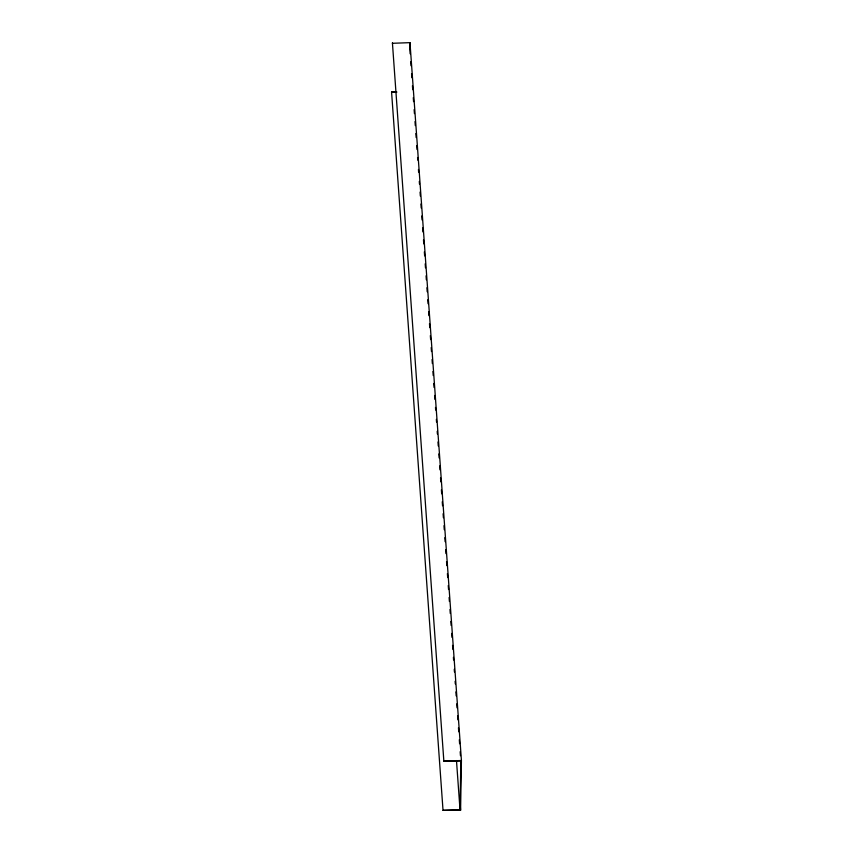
<?xml version="1.0" encoding="UTF-8"?>
<svg xmlns="http://www.w3.org/2000/svg" width="853" height="853" viewBox="0 0 853 853"><rect width="100%" height="100%" fill="white"/><g stroke="black" fill="none" stroke-linecap="round" stroke-linejoin="round"><path stroke-width="1.28" d="M396.805 91.943L391.57 91.985L396.581 92.444M392.401 43.29L409.973 42.65L461.43 760.513L460.588 810.211L443.027 810.35L391.57 91.985M409.866 49.186L409.973 42.65M443.027 810.35L460.012 809.721L460.844 761.015L443.859 761.153L392.412 42.789M443.859 761.153L461.43 760.513M409.856 49.794L410.144 53.782M410.719 61.768L411.007 65.756M411.572 73.731L411.86 77.719M412.436 85.695L412.713 89.682M413.289 97.658L413.577 101.646M414.142 109.621L414.43 113.609M415.006 121.584L415.294 125.572M415.859 133.548L416.147 137.536M416.722 145.511L417.01 149.499M417.575 157.474L417.767 160.14M418.439 169.448L418.62 172.103M419.292 181.412L419.484 184.067M420.06 192.042L420.337 196.03M420.913 204.006L421.201 207.993M421.766 215.969L422.054 219.957M422.63 227.932L422.917 231.92M423.483 239.896L423.77 243.894M424.346 251.87L424.634 255.857M425.199 263.833L425.487 267.821M426.063 275.796L426.34 279.784M426.916 287.76L427.204 291.747M427.769 299.723L428.057 303.711M428.632 311.686L428.92 315.674M429.486 323.65L429.773 327.637M430.349 335.613L430.637 339.601M431.202 347.576L431.49 351.564M432.066 359.55L432.343 363.538M432.919 371.513L433.207 375.501M433.772 383.477L434.06 387.465M434.635 395.44L434.923 399.428M435.488 407.403L435.68 410.058M436.352 419.367L436.544 422.022M437.205 431.33L437.397 433.996M437.973 441.971L438.261 445.959M438.826 453.935L439.114 457.922M439.69 465.898L439.967 469.886M440.543 477.861L440.83 481.849M441.396 489.825L441.683 493.812M442.259 501.788L442.547 505.776M443.112 513.751L443.4 517.739M443.976 525.715L444.264 529.702M444.829 537.678L445.117 541.676M445.692 549.652L445.97 553.64M446.546 561.615L446.833 565.603M447.399 573.579L447.686 577.566M448.262 585.542L448.55 589.53M449.115 597.505L449.403 601.493M449.979 609.468L450.267 613.456M450.832 621.432L451.12 625.42M451.695 633.395L451.973 637.383M452.548 645.358L452.836 649.346M453.412 657.332L453.593 659.987M454.265 669.296L454.457 671.951M455.118 681.259L455.31 683.914M455.886 691.89L456.174 695.877M456.739 703.853L457.027 707.841M457.603 715.816L457.89 719.804M458.456 727.79L458.743 731.778M459.319 739.754L459.596 743.741M460.172 751.717L460.46 755.705M460.204 804.891L460.588 810.211M456.483 760.535L460.012 809.721"/></g></svg>
